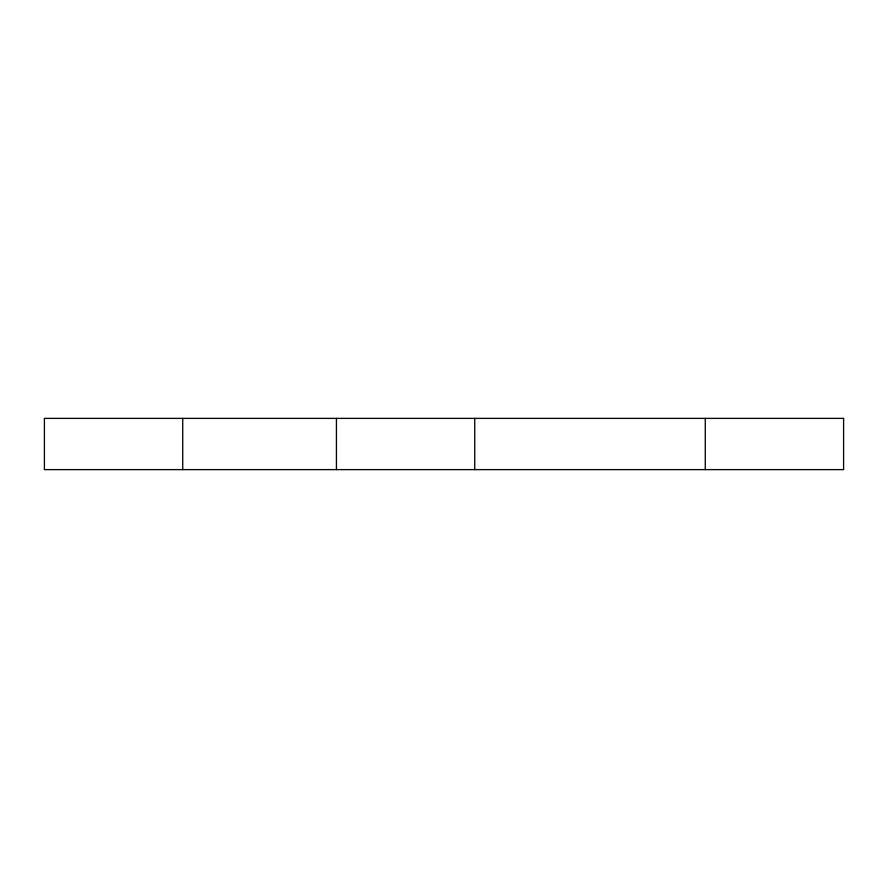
<?xml version="1.0" encoding="UTF-8"?>
<svg xmlns="http://www.w3.org/2000/svg" width="888" height="888" viewBox="0 0 888 888"><rect width="100%" height="100%" fill="white"/><g stroke="black" fill="none" stroke-linecap="round" stroke-linejoin="round"><path stroke-width="1.33" d="M705.272 418.381L705.272 469.619M474.736 418.381L474.736 469.619M336.419 418.381L336.419 469.619M182.728 418.381L182.728 469.619M843.6 418.381L44.4 418.381L44.4 469.619L843.6 469.619L843.6 418.381"/></g></svg>
